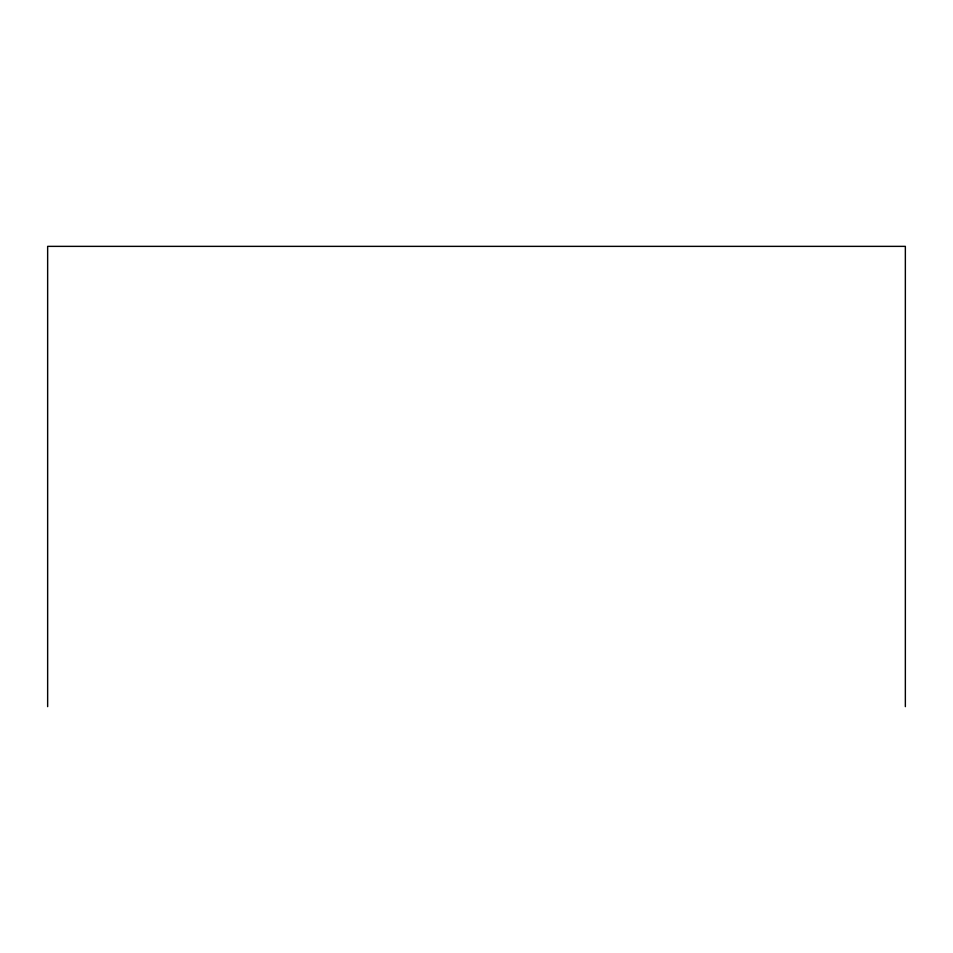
<?xml version="1.0" encoding="UTF-8"?>
<svg xmlns="http://www.w3.org/2000/svg" width="953" height="953" viewBox="0 0 953 953"><rect width="100%" height="100%" fill="white"/><g stroke="black" fill="none" stroke-linecap="round" stroke-linejoin="round"><path stroke-width="1.43" d="M905.35 706.638L905.35 246.362L47.65 246.362L47.65 706.638"/></g></svg>
